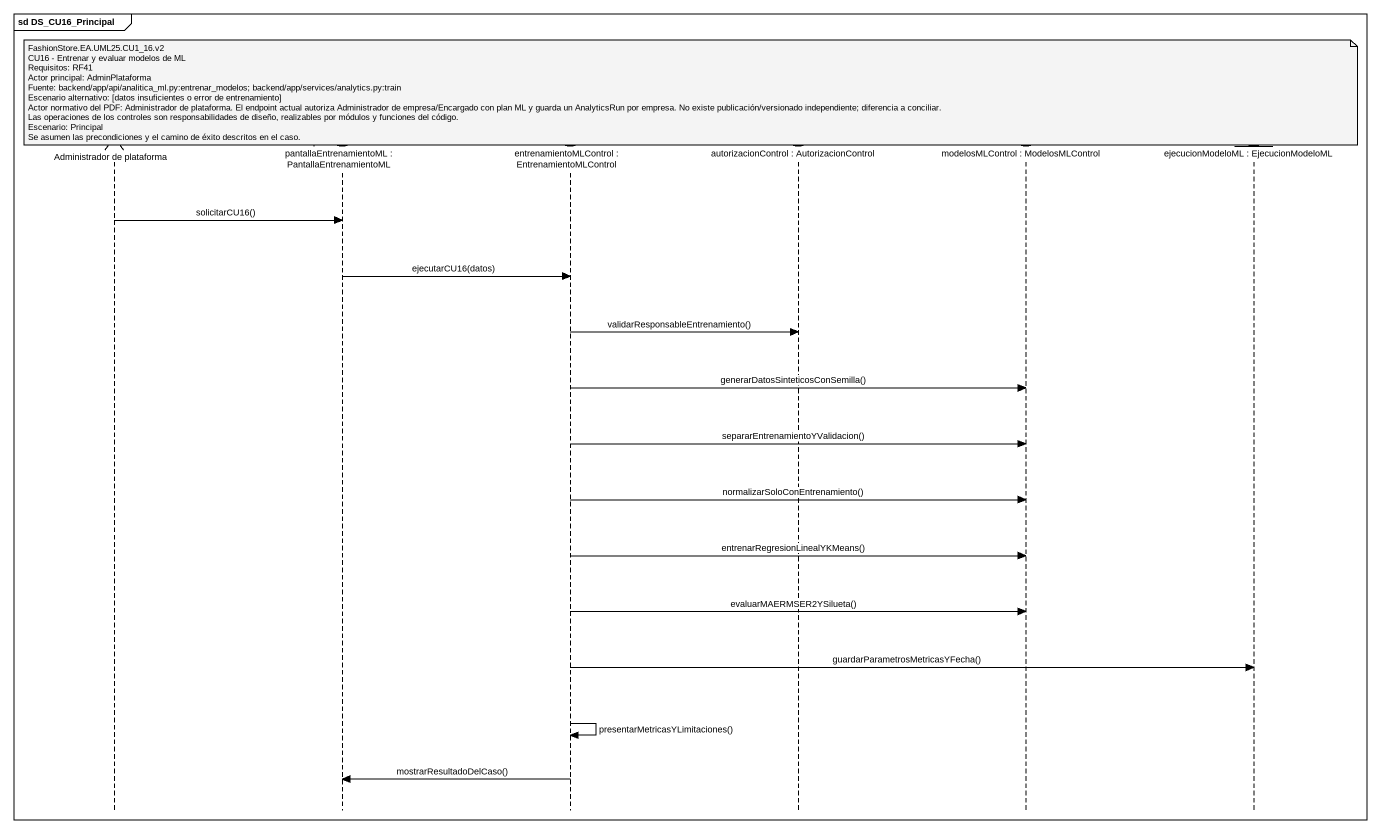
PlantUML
@startuml
mainframe sd DS_CU16_Principal
hide footbox
actor "Administrador de plataforma" as Administrador_de_plataforma
boundary "pantallaEntrenamientoML : PantallaEntrenamientoML" as pantallaEntrenamientoML #F5FFE1
control "entrenamientoMLControl : EntrenamientoMLControl" as entrenamientoMLControl #E4FFF0
control "autorizacionControl : AutorizacionControl" as autorizacionControl #E4FFF0
control "modelosMLControl : ModelosMLControl" as modelosMLControl #E4FFF0
entity "ejecucionModeloML : EjecucionModeloML" as ejecucionModeloML #E8F4FB

note over autorizacionControl
  FashionStore.EA.UML25.CU1_16.v2
  CU16 - Entrenar y evaluar modelos de ML
  Requisitos: RF41
  Actor principal: AdminPlataforma
  Fuente: backend/app/api/analitica_ml.py:entrenar_modelos; backend/app/services/analytics.py:train
  Escenario alternativo: [datos insuficientes o error de entrenamiento]
  Actor normativo del PDF: Administrador de plataforma. El endpoint actual autoriza Administrador de empresa/Encargado con plan ML y guarda un AnalyticsRun por empresa. No existe publicación/versionado independiente; diferencia a conciliar.
  Las operaciones de los controles son responsabilidades de diseño, realizables por módulos y funciones del código.
  Escenario: Principal
  Se asumen las precondiciones y el camino de éxito descritos en el caso.
end note
Administrador_de_plataforma -> pantallaEntrenamientoML : solicitarCU16()
pantallaEntrenamientoML -> entrenamientoMLControl : ejecutarCU16(datos)
entrenamientoMLControl -> autorizacionControl : validarResponsableEntrenamiento()
entrenamientoMLControl -> modelosMLControl : generarDatosSinteticosConSemilla()
entrenamientoMLControl -> modelosMLControl : separarEntrenamientoYValidacion()
entrenamientoMLControl -> modelosMLControl : normalizarSoloConEntrenamiento()
entrenamientoMLControl -> modelosMLControl : entrenarRegresionLinealYKMeans()
entrenamientoMLControl -> modelosMLControl : evaluarMAERMSER2YSilueta()
entrenamientoMLControl -> ejecucionModeloML : guardarParametrosMetricasYFecha()
entrenamientoMLControl -> entrenamientoMLControl : presentarMetricasYLimitaciones()
entrenamientoMLControl -> pantallaEntrenamientoML : mostrarResultadoDelCaso()
@enduml
